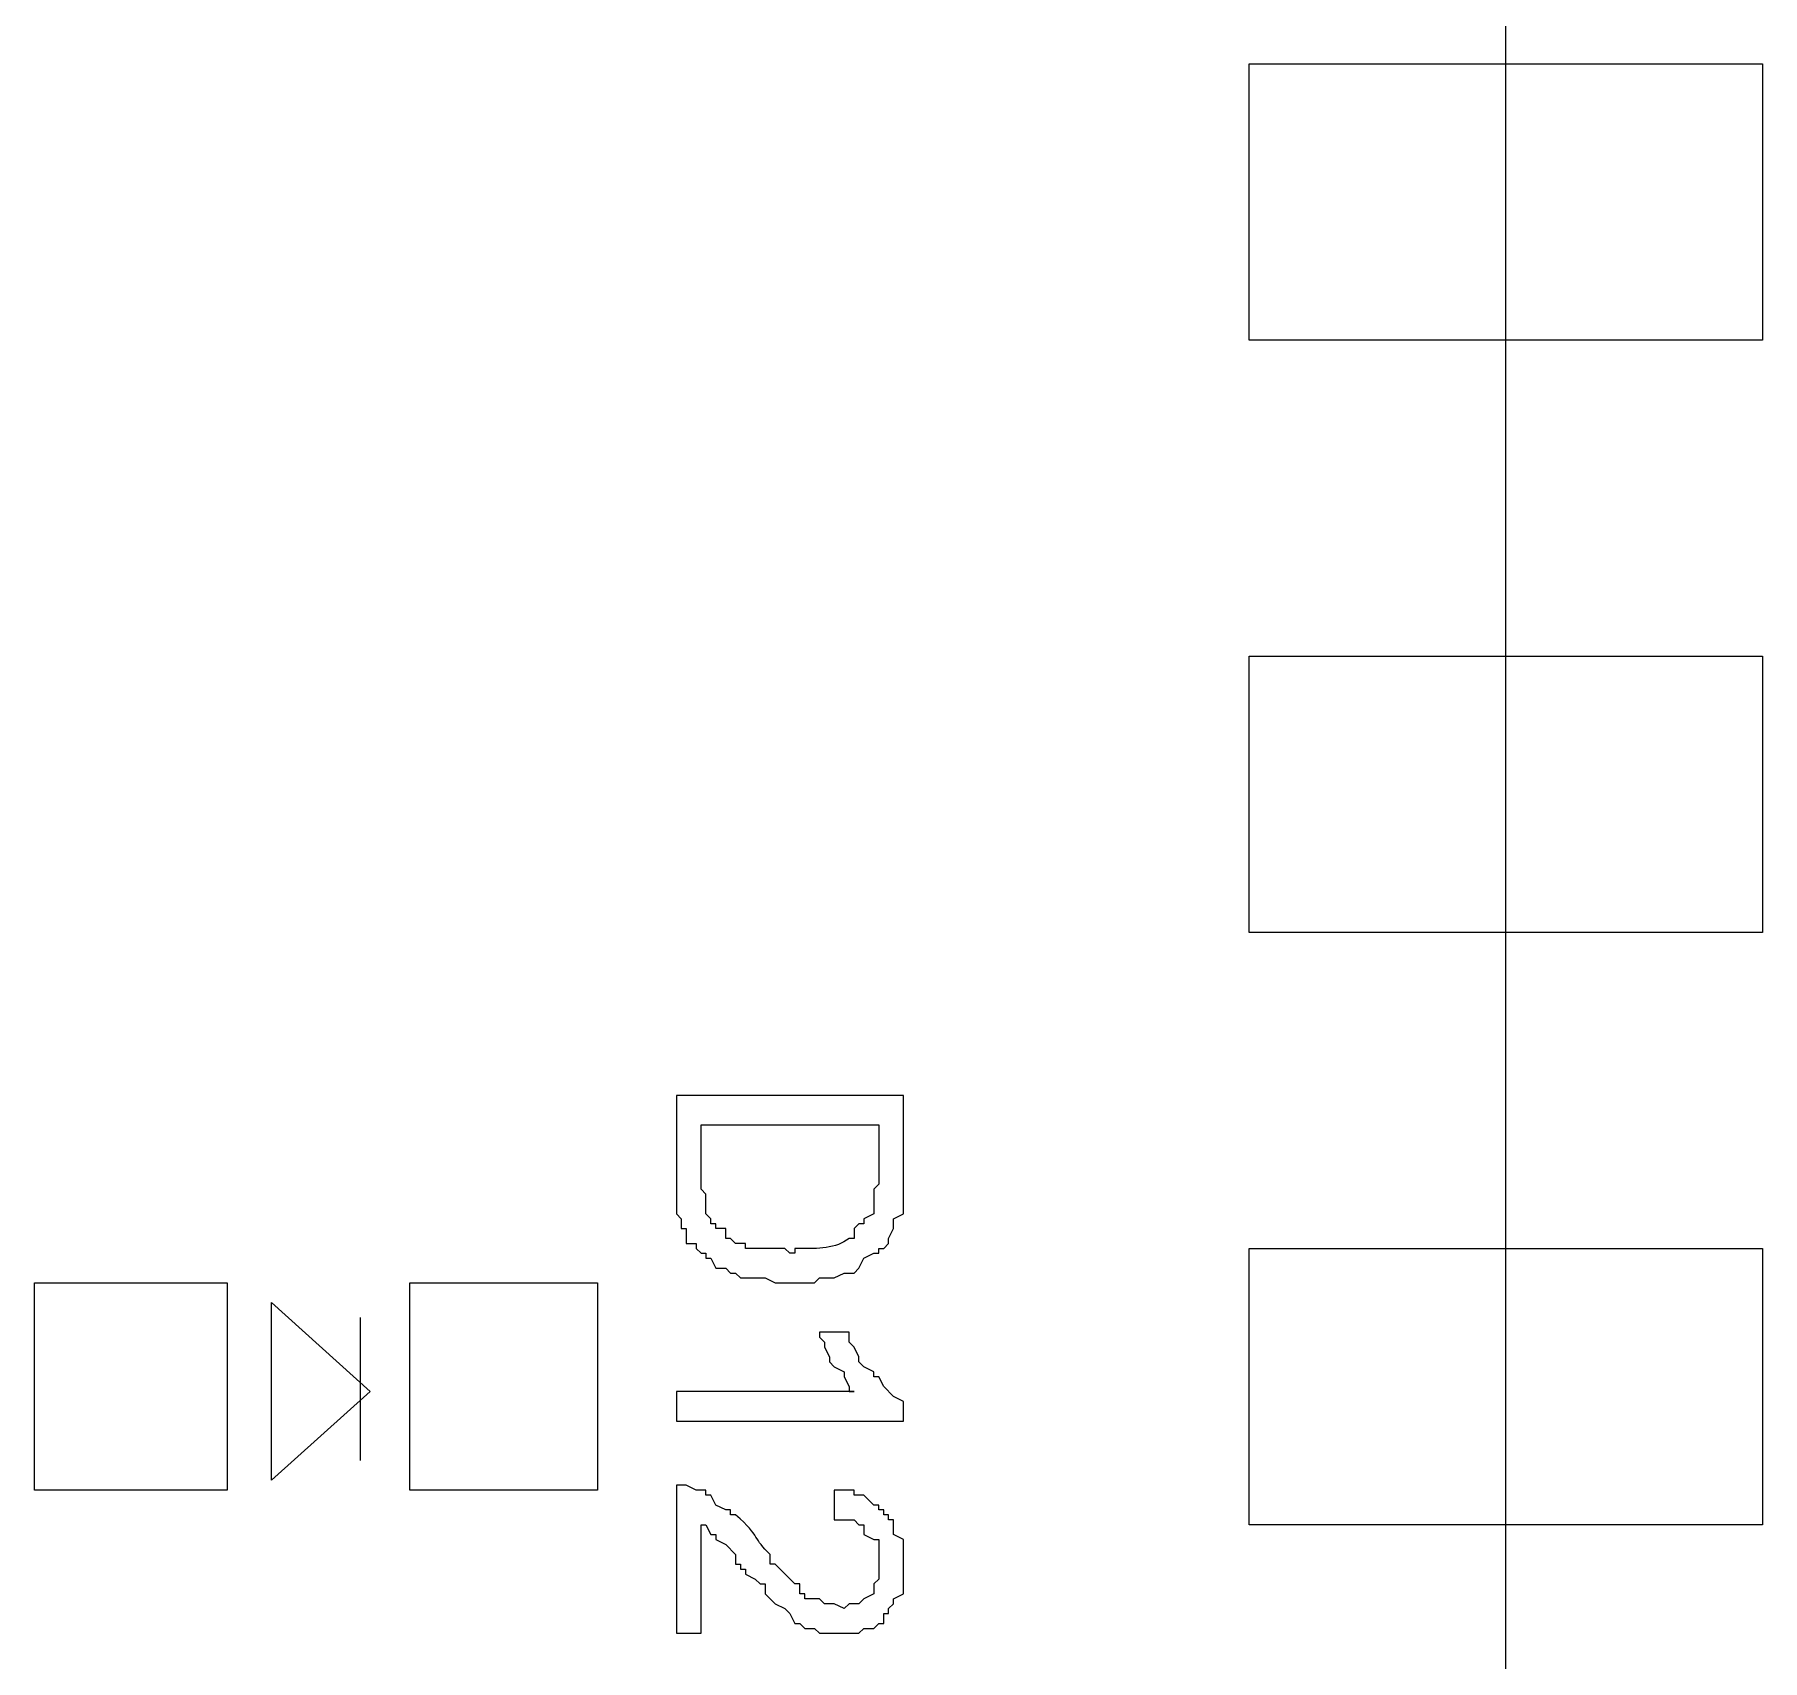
# Model space of a CAD drawing. Header units: millimetres. Extents: x -3 to 153, y 27 to 116.
# Drawn here: x 45.17 to 52.57, y 59.43 to 66.4 of the extents above; entities that cross this region are included whole.
import ezdxf

# ---------------------------------------------------------------- set-up
doc = ezdxf.new("R2010")
doc.units = ezdxf.units.MM
doc.header["$MEASUREMENT"] = 0
doc.layers.add('layer 1', color=7, linetype='Continuous')

msp = doc.modelspace()

# ---------------------------------------------------------------- linework, layer by layer
at = {"layer": 'layer 1', "color": 0, "lineweight": 20}
msp.add_open_spline([(51.4728, 46.6325), (51.4728, 46.6325), (51.4728, 87.2514), (51.4728, 87.2514)], degree=3, dxfattribs=at)
at = {"layer": 'layer 1', "color": 0}
for points, knots in [([(50.3721, 66.2752), (50.3721, 66.2752), (50.3721, 65.0899), (50.3721, 65.0899), (50.3721, 65.0899), (50.3721, 65.0899), (52.5734, 65.0899), (52.5734, 65.0899), (52.5734, 65.0899), (52.5734, 65.0899), (52.5734, 66.2752), (52.5734, 66.2752), (52.5734, 66.2752), (52.5734, 66.2752), (50.3721, 66.2752), (50.3721, 66.2752)], [0, 0, 0, 0, 0.2, 0.2, 0.2, 0.2, 0.4, 0.4, 0.4, 0.4, 0.6, 0.6, 0.6, 0.6, 1, 1, 1, 1]), ([(50.3721, 63.7352), (50.3721, 63.7352), (50.3721, 62.5499), (50.3721, 62.5499), (50.3721, 62.5499), (50.3721, 62.5499), (52.5734, 62.5499), (52.5734, 62.5499), (52.5734, 62.5499), (52.5734, 62.5499), (52.5734, 63.7352), (52.5734, 63.7352), (52.5734, 63.7352), (52.5734, 63.7352), (50.3721, 63.7352), (50.3721, 63.7352)], [0, 0, 0, 0, 0.2, 0.2, 0.2, 0.2, 0.4, 0.4, 0.4, 0.4, 0.6, 0.6, 0.6, 0.6, 1, 1, 1, 1]), ([(47.9168, 61.8514), (47.9168, 61.8514), (48.8904, 61.8514), (48.8904, 61.8514), (48.8904, 61.8514), (48.8904, 61.8514), (48.8904, 61.5339), (48.8904, 61.5339), (48.8904, 61.5339), (48.8904, 61.4774), (48.8904, 61.421), (48.8904, 61.3645), (48.8904, 61.3645), (48.8904, 61.3645), (48.8904, 61.3434), (48.8904, 61.3434), (48.8904, 61.3434), (48.8904, 61.3434), (48.8481, 61.3222), (48.8481, 61.3222), (48.8481, 61.3222), (48.8481, 61.3222), (48.8481, 61.2799), (48.8481, 61.2799), (48.8481, 61.2799), (48.8481, 61.2799), (48.8269, 61.2375), (48.8269, 61.2375), (48.8269, 61.2375), (48.8269, 61.2375), (48.8269, 61.2164), (48.8269, 61.2164), (48.8269, 61.2164), (48.8269, 61.2164), (48.8058, 61.1952), (48.8058, 61.1952), (48.8058, 61.1952), (48.8058, 61.1952), (48.7846, 61.1952), (48.7846, 61.1952), (48.7846, 61.1952), (48.7846, 61.1952), (48.7846, 61.174), (48.7846, 61.174), (48.7846, 61.174), (48.7846, 61.174), (48.7634, 61.174), (48.7634, 61.174), (48.7634, 61.174), (48.7634, 61.174), (48.7211, 61.1529), (48.7211, 61.1529), (48.7211, 61.1529), (48.7211, 61.1529), (48.6999, 61.1105), (48.6999, 61.1105), (48.6999, 61.1105), (48.6999, 61.1105), (48.6788, 61.0894), (48.6788, 61.0894), (48.6788, 61.0894), (48.6788, 61.0894), (48.6364, 61.0894), (48.6364, 61.0894), (48.6364, 61.0894), (48.6364, 61.0894), (48.5941, 61.0682), (48.5941, 61.0682), (48.5941, 61.0682), (48.5941, 61.0682), (48.5306, 61.0682), (48.5306, 61.0682), (48.5306, 61.0682), (48.5306, 61.0682), (48.5094, 61.047), (48.5094, 61.047), (48.5094, 61.047), (48.5094, 61.047), (48.3401, 61.047), (48.3401, 61.047), (48.3401, 61.047), (48.3401, 61.047), (48.2978, 61.0682), (48.2978, 61.0682), (48.2978, 61.0682), (48.2978, 61.0682), (48.1919, 61.0682), (48.1919, 61.0682), (48.1919, 61.0682), (48.1919, 61.0682), (48.1708, 61.0894), (48.1708, 61.0894), (48.1708, 61.0894), (48.1708, 61.0894), (48.1496, 61.0894), (48.1496, 61.0894), (48.1496, 61.0894), (48.1496, 61.0894), (48.1284, 61.1105), (48.1284, 61.1105), (48.1284, 61.1105), (48.1284, 61.1105), (48.0861, 61.1105), (48.0861, 61.1105), (48.0861, 61.1105), (48.0861, 61.1105), (48.0649, 61.1529), (48.0649, 61.1529), (48.0649, 61.1529), (48.0649, 61.1529), (48.0438, 61.1529), (48.0438, 61.1529), (48.0438, 61.1529), (48.0438, 61.1529), (48.0438, 61.174), (48.0438, 61.174), (48.0438, 61.174), (48.0438, 61.174), (48.0226, 61.174), (48.0226, 61.174), (48.0226, 61.174), (48.0226, 61.174), (48.0014, 61.1952), (48.0014, 61.1952), (48.0014, 61.1952), (48.0014, 61.1952), (48.0014, 61.2164), (48.0014, 61.2164), (48.0014, 61.2164), (48.0014, 61.2164), (47.9591, 61.2164), (47.9591, 61.2164), (47.9591, 61.2164), (47.9591, 61.2164), (47.9591, 61.2799), (47.9591, 61.2799), (47.9591, 61.2799), (47.9591, 61.2799), (47.9379, 61.2799), (47.9379, 61.2799), (47.9379, 61.2799), (47.9379, 61.2799), (47.9379, 61.3222), (47.9379, 61.3222), (47.9379, 61.3222), (47.9379, 61.3222), (47.9168, 61.3434), (47.9168, 61.3434), (47.9168, 61.3434), (47.9168, 61.3434), (47.9168, 61.4915), (47.9168, 61.4915), (47.9168, 61.4915), (47.9168, 61.4915), (47.9168, 61.8514), (47.9168, 61.8514)], [0, 0, 0, 0, 0.025, 0.025, 0.025, 0.025, 0.05, 0.05, 0.05, 0.05, 0.075, 0.075, 0.075, 0.075, 0.1, 0.1, 0.1, 0.1, 0.125, 0.125, 0.125, 0.125, 0.15, 0.15, 0.15, 0.15, 0.175, 0.175, 0.175, 0.175, 0.2, 0.2, 0.2, 0.2, 0.225, 0.225, 0.225, 0.225, 0.25, 0.25, 0.25, 0.25, 0.275, 0.275, 0.275, 0.275, 0.3, 0.3, 0.3, 0.3, 0.325, 0.325, 0.325, 0.325, 0.35, 0.35, 0.35, 0.35, 0.375, 0.375, 0.375, 0.375, 0.4, 0.4, 0.4, 0.4, 0.425, 0.425, 0.425, 0.425, 0.45, 0.45, 0.45, 0.45, 0.475, 0.475, 0.475, 0.475, 0.5, 0.5, 0.5, 0.5, 0.525, 0.525, 0.525, 0.525, 0.55, 0.55, 0.55, 0.55, 0.575, 0.575, 0.575, 0.575, 0.6, 0.6, 0.6, 0.6, 0.625, 0.625, 0.625, 0.625, 0.65, 0.65, 0.65, 0.65, 0.675, 0.675, 0.675, 0.675, 0.7, 0.7, 0.7, 0.7, 0.725, 0.725, 0.725, 0.725, 0.75, 0.75, 0.75, 0.75, 0.775, 0.775, 0.775, 0.775, 0.8, 0.8, 0.8, 0.8, 0.825, 0.825, 0.825, 0.825, 0.85, 0.85, 0.85, 0.85, 0.875, 0.875, 0.875, 0.875, 0.9, 0.9, 0.9, 0.9, 0.925, 0.925, 0.925, 0.925, 0.95, 0.95, 0.95, 0.95, 1, 1, 1, 1]), ([(48.0226, 61.7244), (48.0226, 61.7244), (48.0226, 61.4492), (48.0226, 61.4492), (48.0226, 61.4492), (48.0226, 61.4492), (48.0438, 61.428), (48.0438, 61.428), (48.0438, 61.428), (48.0438, 61.428), (48.0438, 61.3434), (48.0438, 61.3434), (48.0438, 61.3434), (48.0438, 61.3434), (48.0649, 61.3222), (48.0649, 61.3222), (48.0649, 61.3222), (48.0649, 61.3222), (48.0649, 61.301), (48.0649, 61.301), (48.0649, 61.301), (48.0649, 61.301), (48.0861, 61.301), (48.0861, 61.301), (48.0861, 61.301), (48.0861, 61.301), (48.0861, 61.2799), (48.0861, 61.2799), (48.0861, 61.2799), (48.0861, 61.2799), (48.1284, 61.2799), (48.1284, 61.2799), (48.1284, 61.2799), (48.1284, 61.2799), (48.1284, 61.2375), (48.1284, 61.2375), (48.1284, 61.2375), (48.1284, 61.2375), (48.1496, 61.2375), (48.1496, 61.2375), (48.1496, 61.2375), (48.1496, 61.2375), (48.1708, 61.2164), (48.1708, 61.2164), (48.1708, 61.2164), (48.1708, 61.2164), (48.2131, 61.2164), (48.2131, 61.2164), (48.2131, 61.2164), (48.2131, 61.2164), (48.2131, 61.1952), (48.2131, 61.1952), (48.2131, 61.1952), (48.2131, 61.1952), (48.3824, 61.1952), (48.3824, 61.1952), (48.3824, 61.1952), (48.3824, 61.1952), (48.4036, 61.174), (48.4036, 61.174), (48.4036, 61.174), (48.4036, 61.174), (48.4248, 61.174), (48.4248, 61.174), (48.4248, 61.174), (48.4248, 61.174), (48.4248, 61.1952), (48.4248, 61.1952), (48.4248, 61.1952), (48.4248, 61.1952), (48.4459, 61.1952), (48.4459, 61.1952), (48.4459, 61.1952), (48.5221, 61.1924), (48.6012, 61.1934), (48.6576, 61.2375), (48.6576, 61.2375), (48.6576, 61.2375), (48.6788, 61.2375), (48.6788, 61.2375), (48.6788, 61.2375), (48.6788, 61.2375), (48.6788, 61.2799), (48.6788, 61.2799), (48.6788, 61.2799), (48.6788, 61.2799), (48.6999, 61.301), (48.6999, 61.301), (48.6999, 61.301), (48.6999, 61.301), (48.7211, 61.301), (48.7211, 61.301), (48.7211, 61.301), (48.7211, 61.301), (48.7211, 61.3222), (48.7211, 61.3222), (48.7211, 61.3222), (48.7211, 61.3222), (48.7634, 61.3434), (48.7634, 61.3434), (48.7634, 61.3434), (48.7634, 61.3434), (48.7634, 61.4492), (48.7634, 61.4492), (48.7634, 61.4492), (48.7634, 61.4492), (48.7846, 61.4704), (48.7846, 61.4704), (48.7846, 61.4704), (48.7846, 61.4704), (48.7846, 61.7244), (48.7846, 61.7244), (48.7846, 61.7244), (48.7846, 61.7244), (48.0226, 61.7244), (48.0226, 61.7244)], [0, 0, 0, 0, 0.033333, 0.033333, 0.033333, 0.033333, 0.066667, 0.066667, 0.066667, 0.066667, 0.1, 0.1, 0.1, 0.1, 0.133333, 0.133333, 0.133333, 0.133333, 0.166667, 0.166667, 0.166667, 0.166667, 0.2, 0.2, 0.2, 0.2, 0.233333, 0.233333, 0.233333, 0.233333, 0.266667, 0.266667, 0.266667, 0.266667, 0.3, 0.3, 0.3, 0.3, 0.333333, 0.333333, 0.333333, 0.333333, 0.366667, 0.366667, 0.366667, 0.366667, 0.4, 0.4, 0.4, 0.4, 0.433333, 0.433333, 0.433333, 0.433333, 0.466667, 0.466667, 0.466667, 0.466667, 0.5, 0.5, 0.5, 0.5, 0.533333, 0.533333, 0.533333, 0.533333, 0.566667, 0.566667, 0.566667, 0.566667, 0.6, 0.6, 0.6, 0.6, 0.633333, 0.633333, 0.633333, 0.633333, 0.666667, 0.666667, 0.666667, 0.666667, 0.7, 0.7, 0.7, 0.7, 0.733333, 0.733333, 0.733333, 0.733333, 0.766667, 0.766667, 0.766667, 0.766667, 0.8, 0.8, 0.8, 0.8, 0.833333, 0.833333, 0.833333, 0.833333, 0.866667, 0.866667, 0.866667, 0.866667, 0.9, 0.9, 0.9, 0.9, 0.933333, 0.933333, 0.933333, 0.933333, 1, 1, 1, 1]), ([(50.3721, 61.1952), (50.3721, 61.1952), (50.3721, 60.0099), (50.3721, 60.0099), (50.3721, 60.0099), (50.3721, 60.0099), (52.5734, 60.0099), (52.5734, 60.0099), (52.5734, 60.0099), (52.5734, 60.0099), (52.5734, 61.1952), (52.5734, 61.1952), (52.5734, 61.1952), (52.5734, 61.1952), (50.3721, 61.1952), (50.3721, 61.1952)], [0, 0, 0, 0, 0.2, 0.2, 0.2, 0.2, 0.4, 0.4, 0.4, 0.4, 0.6, 0.6, 0.6, 0.6, 1, 1, 1, 1]), ([(45.1651, 61.047), (45.1651, 61.047), (45.1651, 60.158), (45.1651, 60.158), (45.1651, 60.158), (45.1651, 60.158), (45.9906, 60.158), (45.9906, 60.158), (45.9906, 60.158), (45.9906, 60.158), (45.9906, 61.047), (45.9906, 61.047), (45.9906, 61.047), (45.9906, 61.047), (45.1651, 61.047), (45.1651, 61.047)], [0, 0, 0, 0, 0.2, 0.2, 0.2, 0.2, 0.4, 0.4, 0.4, 0.4, 0.6, 0.6, 0.6, 0.6, 1, 1, 1, 1]), ([(46.7738, 61.047), (46.7738, 61.047), (46.7738, 60.158), (46.7738, 60.158), (46.7738, 60.158), (46.7738, 60.158), (47.5781, 60.158), (47.5781, 60.158), (47.5781, 60.158), (47.5781, 60.158), (47.5781, 61.047), (47.5781, 61.047), (47.5781, 61.047), (47.5781, 61.047), (46.7738, 61.047), (46.7738, 61.047)], [0, 0, 0, 0, 0.2, 0.2, 0.2, 0.2, 0.4, 0.4, 0.4, 0.4, 0.6, 0.6, 0.6, 0.6, 1, 1, 1, 1]), ([(46.1811, 60.2004), (46.1811, 60.2004), (46.6044, 60.5814), (46.6044, 60.5814), (46.6044, 60.5814), (46.6044, 60.5814), (46.1811, 60.9624), (46.1811, 60.9624), (46.1811, 60.9624), (46.1811, 60.9624), (46.1811, 60.2004), (46.1811, 60.2004)], [0, 0, 0, 0, 0.25, 0.25, 0.25, 0.25, 0.5, 0.5, 0.5, 0.5, 1, 1, 1, 1]), ([(47.9168, 60.4544), (47.9168, 60.4544), (47.9168, 60.5814), (47.9168, 60.5814), (47.9168, 60.5814), (47.9168, 60.5814), (48.6788, 60.5814), (48.6788, 60.5814), (48.6788, 60.5814), (48.6788, 60.5814), (48.6576, 60.5814), (48.6576, 60.5814), (48.6576, 60.5814), (48.6576, 60.5814), (48.6576, 60.6025), (48.6576, 60.6025), (48.6576, 60.6025), (48.6576, 60.6025), (48.6364, 60.6449), (48.6364, 60.6449), (48.6364, 60.6449), (48.6364, 60.6449), (48.6364, 60.666), (48.6364, 60.666), (48.6364, 60.666), (48.6364, 60.666), (48.5941, 60.6872), (48.5941, 60.6872), (48.5941, 60.6872), (48.5941, 60.6872), (48.5729, 60.7084), (48.5729, 60.7084), (48.5729, 60.7084), (48.5729, 60.7084), (48.5729, 60.7295), (48.5729, 60.7295), (48.5729, 60.7295), (48.5729, 60.7295), (48.5518, 60.7719), (48.5518, 60.7719), (48.5518, 60.7719), (48.5518, 60.7719), (48.5518, 60.793), (48.5518, 60.793), (48.5518, 60.793), (48.5518, 60.793), (48.5306, 60.8142), (48.5306, 60.8142), (48.5306, 60.8142), (48.5306, 60.8142), (48.5306, 60.8354), (48.5306, 60.8354), (48.5306, 60.8354), (48.5306, 60.8354), (48.6576, 60.8354), (48.6576, 60.8354), (48.6576, 60.8354), (48.6576, 60.8354), (48.6576, 60.793), (48.6576, 60.793), (48.6576, 60.793), (48.6576, 60.793), (48.6788, 60.7719), (48.6788, 60.7719), (48.6788, 60.7719), (48.6788, 60.7719), (48.6999, 60.7295), (48.6999, 60.7295), (48.6999, 60.7295), (48.6999, 60.7295), (48.6999, 60.7084), (48.6999, 60.7084), (48.6999, 60.7084), (48.6999, 60.7084), (48.7211, 60.6872), (48.7211, 60.6872), (48.7211, 60.6872), (48.7211, 60.6872), (48.7634, 60.666), (48.7634, 60.666), (48.7634, 60.666), (48.7634, 60.666), (48.7634, 60.6449), (48.7634, 60.6449), (48.7634, 60.6449), (48.7634, 60.6449), (48.7846, 60.6449), (48.7846, 60.6449), (48.7846, 60.6449), (48.7846, 60.6449), (48.8058, 60.6025), (48.8058, 60.6025), (48.8058, 60.6025), (48.8058, 60.6025), (48.8481, 60.5602), (48.8481, 60.5602), (48.8481, 60.5602), (48.8481, 60.5602), (48.8904, 60.539), (48.8904, 60.539), (48.8904, 60.539), (48.8904, 60.539), (48.8904, 60.4544), (48.8904, 60.4544), (48.8904, 60.4544), (48.8904, 60.4544), (47.9168, 60.4544), (47.9168, 60.4544)], [0, 0, 0, 0, 0.035714, 0.035714, 0.035714, 0.035714, 0.071429, 0.071429, 0.071429, 0.071429, 0.107143, 0.107143, 0.107143, 0.107143, 0.142857, 0.142857, 0.142857, 0.142857, 0.178571, 0.178571, 0.178571, 0.178571, 0.214286, 0.214286, 0.214286, 0.214286, 0.25, 0.25, 0.25, 0.25, 0.285714, 0.285714, 0.285714, 0.285714, 0.321429, 0.321429, 0.321429, 0.321429, 0.357143, 0.357143, 0.357143, 0.357143, 0.392857, 0.392857, 0.392857, 0.392857, 0.428571, 0.428571, 0.428571, 0.428571, 0.464286, 0.464286, 0.464286, 0.464286, 0.5, 0.5, 0.5, 0.5, 0.535714, 0.535714, 0.535714, 0.535714, 0.571429, 0.571429, 0.571429, 0.571429, 0.607143, 0.607143, 0.607143, 0.607143, 0.642857, 0.642857, 0.642857, 0.642857, 0.678571, 0.678571, 0.678571, 0.678571, 0.714286, 0.714286, 0.714286, 0.714286, 0.75, 0.75, 0.75, 0.75, 0.785714, 0.785714, 0.785714, 0.785714, 0.821429, 0.821429, 0.821429, 0.821429, 0.857143, 0.857143, 0.857143, 0.857143, 0.892857, 0.892857, 0.892857, 0.892857, 0.928571, 0.928571, 0.928571, 0.928571, 1, 1, 1, 1]), ([(48.0226, 59.5442), (48.0226, 59.5442), (47.9168, 59.5442), (47.9168, 59.5442), (47.9168, 59.5442), (47.9168, 59.5442), (47.9168, 60.1792), (47.9168, 60.1792), (47.9168, 60.1792), (47.9168, 60.1792), (47.9591, 60.1792), (47.9591, 60.1792), (47.9591, 60.1792), (47.9591, 60.1792), (48.0014, 60.158), (48.0014, 60.158), (48.0014, 60.158), (48.0014, 60.158), (48.0438, 60.158), (48.0438, 60.158), (48.0438, 60.158), (48.0438, 60.158), (48.0438, 60.1369), (48.0438, 60.1369), (48.0438, 60.1369), (48.0438, 60.1369), (48.0649, 60.1369), (48.0649, 60.1369), (48.0649, 60.1369), (48.0649, 60.1369), (48.0861, 60.0945), (48.0861, 60.0945), (48.0861, 60.0945), (48.0861, 60.0945), (48.1284, 60.0734), (48.1284, 60.0734), (48.1284, 60.0734), (48.1284, 60.0734), (48.1496, 60.0734), (48.1496, 60.0734), (48.1496, 60.0734), (48.1496, 60.0734), (48.1496, 60.0522), (48.1496, 60.0522), (48.1496, 60.0522), (48.1496, 60.0522), (48.1708, 60.0522), (48.1708, 60.0522), (48.1708, 60.0522), (48.2805, 59.9569), (48.2449, 59.9506), (48.3189, 59.8829), (48.3189, 59.8829), (48.3189, 59.8829), (48.3189, 59.8405), (48.3189, 59.8405), (48.3189, 59.8405), (48.3189, 59.8405), (48.3401, 59.8405), (48.3401, 59.8405), (48.3401, 59.8405), (48.3401, 59.8405), (48.4248, 59.7559), (48.4248, 59.7559), (48.4248, 59.7559), (48.4248, 59.7559), (48.4459, 59.7559), (48.4459, 59.7559), (48.4459, 59.7559), (48.4459, 59.7559), (48.4459, 59.7135), (48.4459, 59.7135), (48.4459, 59.7135), (48.4459, 59.7135), (48.4671, 59.7135), (48.4671, 59.7135), (48.4671, 59.7135), (48.4671, 59.7135), (48.4671, 59.6924), (48.4671, 59.6924), (48.4671, 59.6924), (48.4671, 59.6924), (48.5306, 59.6924), (48.5306, 59.6924), (48.5306, 59.6924), (48.5306, 59.6924), (48.5518, 59.6712), (48.5518, 59.6712), (48.5518, 59.6712), (48.5518, 59.6712), (48.5941, 59.6712), (48.5941, 59.6712), (48.5941, 59.6712), (48.5941, 59.6712), (48.6364, 59.65), (48.6364, 59.65), (48.6364, 59.65), (48.6364, 59.65), (48.6576, 59.6712), (48.6576, 59.6712), (48.6576, 59.6712), (48.6576, 59.6712), (48.6999, 59.6712), (48.6999, 59.6712), (48.6999, 59.6712), (48.6999, 59.6712), (48.7211, 59.6924), (48.7211, 59.6924), (48.7211, 59.6924), (48.7211, 59.6924), (48.7634, 59.7135), (48.7634, 59.7135), (48.7634, 59.7135), (48.7634, 59.7135), (48.7634, 59.7559), (48.7634, 59.7559), (48.7634, 59.7559), (48.7634, 59.7559), (48.7846, 59.777), (48.7846, 59.777), (48.7846, 59.777), (48.7846, 59.777), (48.7846, 59.9464), (48.7846, 59.9464), (48.7846, 59.9464), (48.7846, 59.9464), (48.7634, 59.9464), (48.7634, 59.9464), (48.7634, 59.9464), (48.7634, 59.9464), (48.7211, 59.9675), (48.7211, 59.9675), (48.7211, 59.9675), (48.7211, 59.9675), (48.7211, 60.0099), (48.7211, 60.0099), (48.7211, 60.0099), (48.7211, 60.0099), (48.6999, 60.0099), (48.6999, 60.0099), (48.6999, 60.0099), (48.6999, 60.0099), (48.6788, 60.031), (48.6788, 60.031), (48.6788, 60.031), (48.6788, 60.031), (48.5941, 60.031), (48.5941, 60.031), (48.5941, 60.031), (48.5941, 60.031), (48.5941, 60.158), (48.5941, 60.158), (48.5941, 60.158), (48.5941, 60.158), (48.6788, 60.158), (48.6788, 60.158), (48.6788, 60.158), (48.6788, 60.158), (48.6788, 60.1369), (48.6788, 60.1369), (48.6788, 60.1369), (48.6788, 60.1369), (48.7211, 60.1369), (48.7211, 60.1369), (48.7211, 60.1369), (48.7211, 60.1369), (48.7634, 60.0945), (48.7634, 60.0945), (48.7634, 60.0945), (48.7634, 60.0945), (48.7846, 60.0945), (48.7846, 60.0945), (48.7846, 60.0945), (48.7846, 60.0945), (48.7846, 60.0734), (48.7846, 60.0734), (48.7846, 60.0734), (48.7846, 60.0734), (48.8058, 60.0734), (48.8058, 60.0734), (48.8058, 60.0734), (48.8058, 60.0734), (48.8058, 60.0522), (48.8058, 60.0522), (48.8058, 60.0522), (48.8058, 60.0522), (48.8269, 60.0522), (48.8269, 60.0522), (48.8269, 60.0522), (48.8269, 60.0522), (48.8269, 60.031), (48.8269, 60.031), (48.8269, 60.031), (48.8269, 60.031), (48.8481, 60.031), (48.8481, 60.031), (48.8481, 60.031), (48.8481, 60.031), (48.8481, 59.9675), (48.8481, 59.9675), (48.8481, 59.9675), (48.8481, 59.9675), (48.8904, 59.9464), (48.8904, 59.9464), (48.8904, 59.9464), (48.8904, 59.9464), (48.8904, 59.9252), (48.8904, 59.9252), (48.8904, 59.9252), (48.8904, 59.8688), (48.8904, 59.8123), (48.8904, 59.7559), (48.8904, 59.7559), (48.8904, 59.7559), (48.8904, 59.7135), (48.8904, 59.7135), (48.8904, 59.7135), (48.8904, 59.7135), (48.8481, 59.6924), (48.8481, 59.6924), (48.8481, 59.6924), (48.8481, 59.6924), (48.8481, 59.6712), (48.8481, 59.6712), (48.8481, 59.6712), (48.8481, 59.6712), (48.8269, 59.65), (48.8269, 59.65), (48.8269, 59.65), (48.8269, 59.65), (48.8269, 59.6289), (48.8269, 59.6289), (48.8269, 59.6289), (48.8269, 59.6289), (48.8058, 59.6289), (48.8058, 59.6289), (48.8058, 59.6289), (48.8058, 59.6289), (48.8058, 59.5865), (48.8058, 59.5865), (48.8058, 59.5865), (48.8058, 59.5865), (48.7846, 59.5865), (48.7846, 59.5865), (48.7846, 59.5865), (48.7846, 59.5865), (48.7634, 59.5654), (48.7634, 59.5654), (48.7634, 59.5654), (48.7634, 59.5654), (48.7211, 59.5654), (48.7211, 59.5654), (48.7211, 59.5654), (48.7211, 59.5654), (48.6999, 59.5442), (48.6999, 59.5442), (48.6999, 59.5442), (48.6999, 59.5442), (48.5306, 59.5442), (48.5306, 59.5442), (48.5306, 59.5442), (48.5306, 59.5442), (48.5094, 59.5654), (48.5094, 59.5654), (48.5094, 59.5654), (48.5094, 59.5654), (48.4671, 59.5654), (48.4671, 59.5654), (48.4671, 59.5654), (48.4671, 59.5654), (48.4459, 59.5865), (48.4459, 59.5865), (48.4459, 59.5865), (48.4459, 59.5865), (48.4248, 59.5865), (48.4248, 59.5865), (48.4248, 59.5865), (48.4248, 59.5865), (48.4036, 59.6289), (48.4036, 59.6289), (48.4036, 59.6289), (48.4036, 59.6289), (48.3824, 59.65), (48.3824, 59.65), (48.3824, 59.65), (48.3824, 59.65), (48.3401, 59.6712), (48.3401, 59.6712), (48.3401, 59.6712), (48.3401, 59.6712), (48.3189, 59.6924), (48.3189, 59.6924), (48.3189, 59.6924), (48.3189, 59.6924), (48.2978, 59.7135), (48.2978, 59.7135), (48.2978, 59.7135), (48.2978, 59.7135), (48.2978, 59.7559), (48.2978, 59.7559), (48.2978, 59.7559), (48.2978, 59.7559), (48.2766, 59.7559), (48.2766, 59.7559), (48.2766, 59.7559), (48.2766, 59.7559), (48.2554, 59.777), (48.2554, 59.777), (48.2554, 59.777), (48.2554, 59.777), (48.2131, 59.7982), (48.2131, 59.7982), (48.2131, 59.7982), (48.2131, 59.7982), (48.2131, 59.8194), (48.2131, 59.8194), (48.2131, 59.8194), (48.2131, 59.8194), (48.1919, 59.8194), (48.1919, 59.8194), (48.1919, 59.8194), (48.1919, 59.8194), (48.1919, 59.8405), (48.1919, 59.8405), (48.1919, 59.8405), (48.1919, 59.8405), (48.1708, 59.8405), (48.1708, 59.8405), (48.1708, 59.8405), (48.1708, 59.8405), (48.1708, 59.8829), (48.1708, 59.8829), (48.1708, 59.8829), (48.1708, 59.8829), (48.1284, 59.9252), (48.1284, 59.9252), (48.1284, 59.9252), (48.1284, 59.9252), (48.0861, 59.9464), (48.0861, 59.9464), (48.0861, 59.9464), (48.0861, 59.9464), (48.0861, 59.9675), (48.0861, 59.9675), (48.0861, 59.9675), (48.0861, 59.9675), (48.0649, 59.9675), (48.0649, 59.9675), (48.0649, 59.9675), (48.0649, 59.9675), (48.0438, 60.0099), (48.0438, 60.0099), (48.0438, 60.0099), (48.0438, 60.0099), (48.0226, 60.0099), (48.0226, 60.0099), (48.0226, 60.0099), (48.0226, 60.0099), (48.0226, 59.5442), (48.0226, 59.5442)], [0, 0, 0, 0, 0.010989, 0.010989, 0.010989, 0.010989, 0.021978, 0.021978, 0.021978, 0.021978, 0.032967, 0.032967, 0.032967, 0.032967, 0.043956, 0.043956, 0.043956, 0.043956, 0.054945, 0.054945, 0.054945, 0.054945, 0.065934, 0.065934, 0.065934, 0.065934, 0.076923, 0.076923, 0.076923, 0.076923, 0.087912, 0.087912, 0.087912, 0.087912, 0.098901, 0.098901, 0.098901, 0.098901, 0.10989, 0.10989, 0.10989, 0.10989, 0.120879, 0.120879, 0.120879, 0.120879, 0.131868, 0.131868, 0.131868, 0.131868, 0.142857, 0.142857, 0.142857, 0.142857, 0.153846, 0.153846, 0.153846, 0.153846, 0.164835, 0.164835, 0.164835, 0.164835, 0.175824, 0.175824, 0.175824, 0.175824, 0.186813, 0.186813, 0.186813, 0.186813, 0.197802, 0.197802, 0.197802, 0.197802, 0.208791, 0.208791, 0.208791, 0.208791, 0.21978, 0.21978, 0.21978, 0.21978, 0.230769, 0.230769, 0.230769, 0.230769, 0.241758, 0.241758, 0.241758, 0.241758, 0.252747, 0.252747, 0.252747, 0.252747, 0.263736, 0.263736, 0.263736, 0.263736, 0.274725, 0.274725, 0.274725, 0.274725, 0.285714, 0.285714, 0.285714, 0.285714, 0.296703, 0.296703, 0.296703, 0.296703, 0.307692, 0.307692, 0.307692, 0.307692, 0.318681, 0.318681, 0.318681, 0.318681, 0.32967, 0.32967, 0.32967, 0.32967, 0.340659, 0.340659, 0.340659, 0.340659, 0.351648, 0.351648, 0.351648, 0.351648, 0.362637, 0.362637, 0.362637, 0.362637, 0.373626, 0.373626, 0.373626, 0.373626, 0.384615, 0.384615, 0.384615, 0.384615, 0.395604, 0.395604, 0.395604, 0.395604, 0.406593, 0.406593, 0.406593, 0.406593, 0.417582, 0.417582, 0.417582, 0.417582, 0.428571, 0.428571, 0.428571, 0.428571, 0.43956, 0.43956, 0.43956, 0.43956, 0.450549, 0.450549, 0.450549, 0.450549, 0.461538, 0.461538, 0.461538, 0.461538, 0.472527, 0.472527, 0.472527, 0.472527, 0.483516, 0.483516, 0.483516, 0.483516, 0.494505, 0.494505, 0.494505, 0.494506, 0.505495, 0.505495, 0.505495, 0.505495, 0.516484, 0.516484, 0.516484, 0.516484, 0.527473, 0.527473, 0.527473, 0.527473, 0.538462, 0.538462, 0.538462, 0.538462, 0.549451, 0.549451, 0.549451, 0.549451, 0.56044, 0.56044, 0.56044, 0.56044, 0.571429, 0.571429, 0.571429, 0.571429, 0.582418, 0.582418, 0.582418, 0.582418, 0.593407, 0.593407, 0.593407, 0.593407, 0.604396, 0.604396, 0.604396, 0.604396, 0.615385, 0.615385, 0.615385, 0.615385, 0.626374, 0.626374, 0.626374, 0.626374, 0.637363, 0.637363, 0.637363, 0.637363, 0.648352, 0.648352, 0.648352, 0.648352, 0.659341, 0.659341, 0.659341, 0.659341, 0.67033, 0.67033, 0.67033, 0.67033, 0.681319, 0.681319, 0.681319, 0.681319, 0.692308, 0.692308, 0.692308, 0.692308, 0.703297, 0.703297, 0.703297, 0.703297, 0.714286, 0.714286, 0.714286, 0.714286, 0.725275, 0.725275, 0.725275, 0.725275, 0.736264, 0.736264, 0.736264, 0.736264, 0.747253, 0.747253, 0.747253, 0.747253, 0.758242, 0.758242, 0.758242, 0.758242, 0.769231, 0.769231, 0.769231, 0.769231, 0.78022, 0.78022, 0.78022, 0.78022, 0.791209, 0.791209, 0.791209, 0.791209, 0.802198, 0.802198, 0.802198, 0.802198, 0.813187, 0.813187, 0.813187, 0.813187, 0.824176, 0.824176, 0.824176, 0.824176, 0.835165, 0.835165, 0.835165, 0.835165, 0.846154, 0.846154, 0.846154, 0.846154, 0.857143, 0.857143, 0.857143, 0.857143, 0.868132, 0.868132, 0.868132, 0.868132, 0.879121, 0.879121, 0.879121, 0.879121, 0.89011, 0.89011, 0.89011, 0.89011, 0.901099, 0.901099, 0.901099, 0.901099, 0.912088, 0.912088, 0.912088, 0.912088, 0.923077, 0.923077, 0.923077, 0.923077, 0.934066, 0.934066, 0.934066, 0.934066, 0.945055, 0.945055, 0.945055, 0.945055, 0.956044, 0.956044, 0.956044, 0.956044, 0.967033, 0.967033, 0.967033, 0.967033, 0.978022, 0.978022, 0.978022, 0.978022, 1, 1, 1, 1])]:
    msp.add_open_spline(points, degree=3, knots=knots, dxfattribs=at)
at = {"layer": 'layer 1', "color": 0, "lineweight": 13}
msp.add_open_spline([(46.5621, 60.285), (46.5621, 60.285), (46.5621, 60.8989), (46.5621, 60.8989)], degree=3, dxfattribs=at)

doc.saveas('drawing.dxf')
